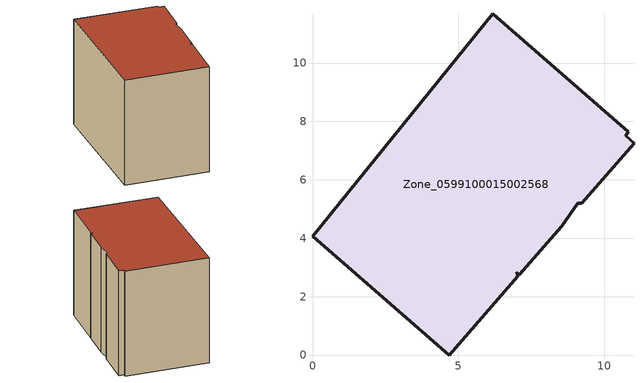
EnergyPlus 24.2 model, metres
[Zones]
Zone_0599100015002568
 floor ground (C_G): 6.18,11.68 10.82,7.65 10.72,7.51 11.01,7.25 9.22,5.2 9.09,5.2 8.54,4.42 7.08,2.75 7,2.84 7.03,2.69 4.68,0 0,4.07 z0.98
 wall outside (C_F): 0,4.07 4.68,0 7.03,2.69 7,2.84 7.08,2.75 8.54,4.42 9.09,5.2 9.22,5.2 11.01,7.25 10.72,7.51 10.82,7.65 6.18,11.68 0,4.07 z0.98:9.15
 roof outside (C_R): 10.82,7.65 6.18,11.68 0,4.07 4.68,0 7.03,2.69 7,2.84 7.08,2.75 8.54,4.42 9.09,5.2 9.22,5.2 11.01,7.25 10.72,7.51 z9.15
[BUILDING]
Pand.0599100015002568: North Axis=0; Terrain=City; Loads Convergence Tolerance Value=0.04; Temperature Convergence Tolerance Value=0.4; Solar Distribution=FullExterior; Maximum Number of Warmup Days=25; Minimum Number of Warmup Days=1
[Site:Location]
Rotterdam.The.Hague.AP_ZH_NLD Design_Conditions: Latitude=51.96; Longitude=4.45; Time Zone=1; Elevation=-4.5
[SITE:GROUNDTEMPERATURE:BUILDINGSURFACE]
18, 18, 18, 18, 18, 18, 18, 18, 18, 18, 18, 18
[MATERIAL] Thermal Absorptance=0.9; Solar Absorptance=0.7; Visible Absorptance=0.7
Name | Roughness | Thickness | Conductivity | Density | Specific Heat
G.TC.1975-1991 | MediumSmooth | 0.15 | 0.288461 | 540 | 1210
F.TC.1975-1991 | Rough | 0.3 | 0.230769 | 1920 | 840
R.TC.1975-1991 | MediumRough | 0.2 | 0.153846 | 1500 | 1000
[CONSTRUCTION]
C_G: G.TC.1975-1991
C_F: F.TC.1975-1991
C_R: R.TC.1975-1991
[ZONE]
Zone_0599100015002568: Type=1; Multiplier=1; Ceiling Height=Autocalculate; Volume=Autocalculate; Floor Area=autocalculate; Part of Total Floor Area=Yes
[ZONEINFILTRATION:DESIGNFLOWRATE]
Infil_Zone_0599100015002568: Zone or ZoneList or Space or SpaceList=Zone_0599100015002568; Schedule=AlwaysOn; Design Flow Rate Calculation Method=Flow/Area; Flow Rate per Floor Area=0.003; Constant Term Coefficient=1; Temperature Term Coefficient=0; Velocity Term Coefficient=0; Velocity Squared Term Coefficient=0
[HVACTEMPLATE:ZONE:IDEALLOADSAIRSYSTEM]
Zone_0599100015002568: Maximum Heating Supply Air Temperature=50; Minimum Cooling Supply Air Temperature=13; Maximum Heating Supply Air Humidity Ratio=0.0156; Minimum Cooling Supply Air Humidity Ratio=0.0077; Heating Limit=NoLimit; Cooling Limit=NoLimit; Dehumidification Control Type=ConstantSensibleHeatRatio; Cooling Sensible Heat Ratio=0.7; Dehumidification Setpoint=60; Humidification Control Type=None; Humidification Setpoint=30; Outdoor Air Method=None; Outdoor Air Flow Rate per Person=0.00944; Outdoor Air Flow Rate per Zone Floor Area=0; Outdoor Air Flow Rate per Zone=0; Demand Controlled Ventilation Type=None; Outdoor Air Economizer Type=NoEconomizer; Heat Recovery Type=None; Sensible Heat Recovery Effectiveness=0.7; Latent Heat Recovery Effectiveness=0.65
[ZONECONTROL:THERMOSTAT]
ThermostatControl_Zone_0599100015002568: Zone or ZoneList=Zone_0599100015002568; Control Type Schedule=DualSetpointControlType; Control 1=Thermostat_Zone_0599100015002568; Temperature Difference Between Cutout And Setpoint=0
[THERMOSTATSETPOINT:DUALSETPOINT]
Thermostat_Zone_0599100015002568: Heating Setpoint Temperature Schedule=HeatingSetpoint_Zone_0599100015002568; Cooling Setpoint Temperature Schedule=CoolingSetpoint_Zone_0599100015002568
[SCHEDULE:COMPACT]
HeatingSetpoint_Zone_0599100015002568: Through: 12/31, For: AllDays, Until: 24:00, 21
CoolingSetpoint_Zone_0599100015002568: Through: 12/31, For: AllDays, Until: 24:00, 24
DualSetpointControlType: Through: 12/31, For: AllDays, Until: 24:00, 4
AlwaysOn: Through: 12/31, For: AllDays, Until: 24:00, 1
